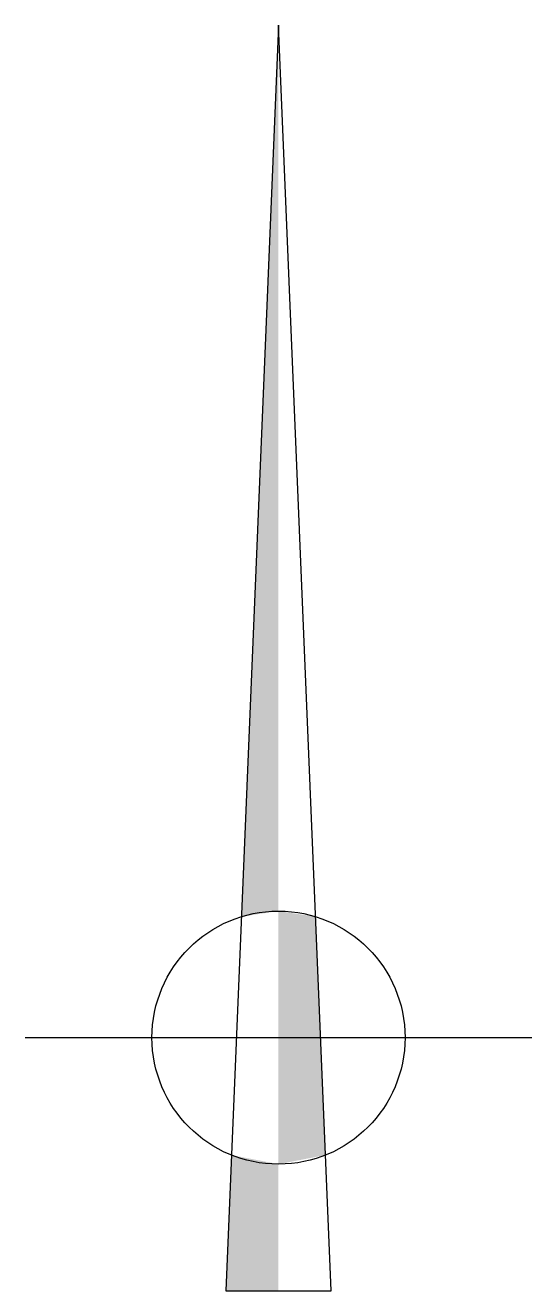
# Model space of a CAD drawing. Header units: millimetres. Extents: x -8 to 8, y -8 to 32.
import ezdxf

# ---------------------------------------------------------------- set-up
doc = ezdxf.new("R2010")
doc.units = ezdxf.units.MM

msp = doc.modelspace()

# ---------------------------------------------------------------- linework, layer by layer
at = {"transparency": 33554687}
for p, q in [((0, 32), (-1.667, -8)), ((1.667, -8), (0, 32)), ((-8.006, 0), (8.006, 0)), ((-1.667, -8), (1.667, -8))]:
    msp.add_line(p, q, dxfattribs=at)
msp.add_circle((0, 0), 4, dxfattribs=at)
for points in [[(0, 32), (0, 4), (-1.174, 3.824)], [(0, 4), (1.174, 3.824), (0, -4), (1.488, -3.713)], [(-1.488, -3.713), (0, -4), (-1.667, -8), (0, -8)]]:
    msp.add_solid(points, dxfattribs=at)

doc.saveas('drawing.dxf')
